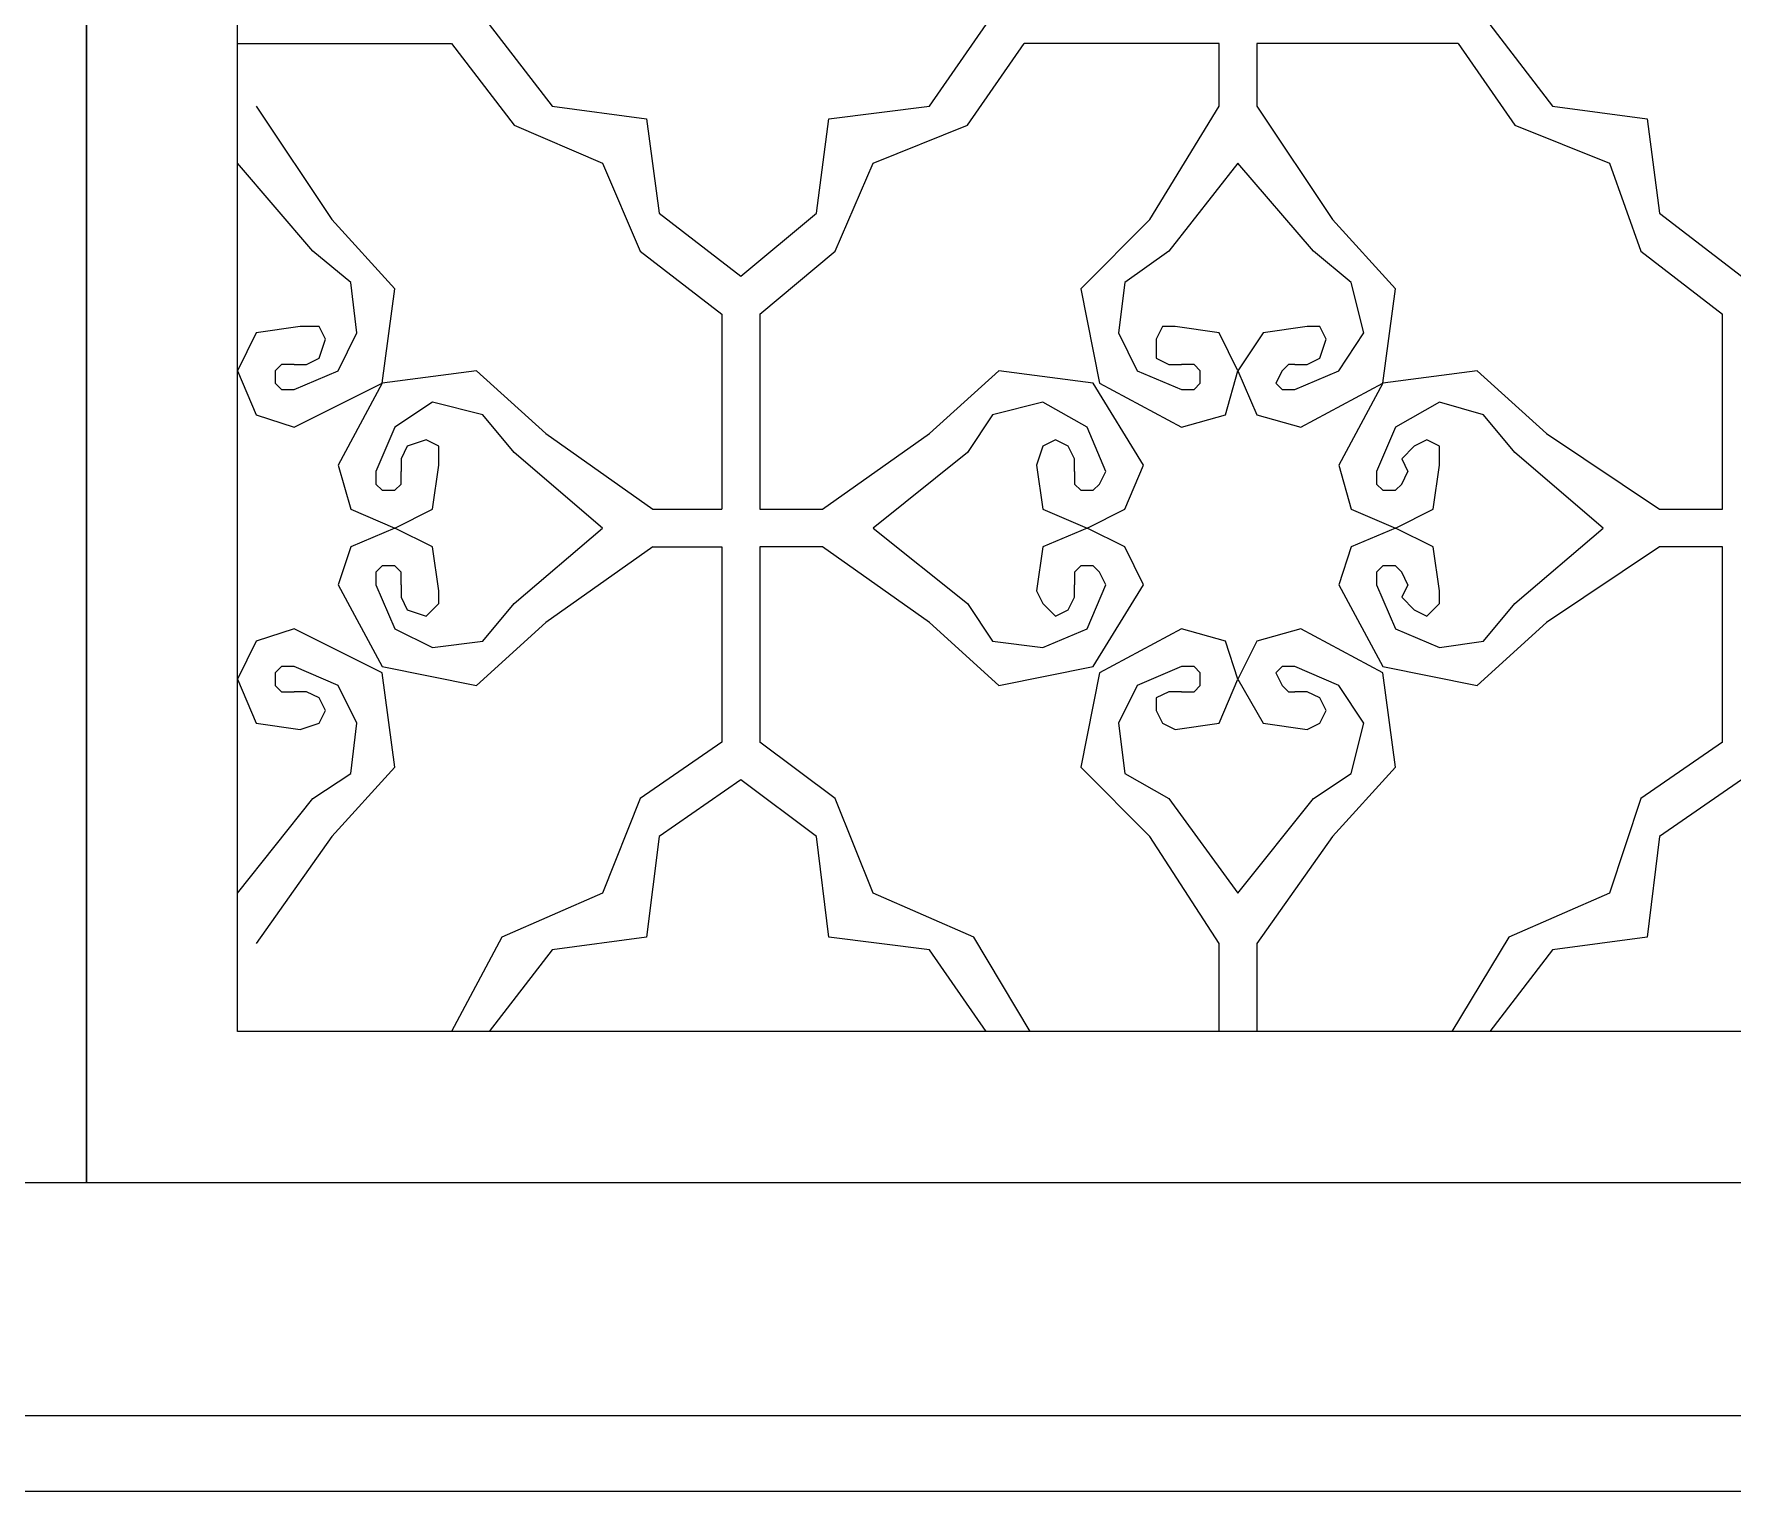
# Model space of a CAD drawing. Header units: centimetres. Extents: x -8.5 to 8.6, y -10.1 to 9.2.
# Drawn here: x -0.12 to 5.4, y -10.09 to -5.35 of the extents above; entities that cross this region are included whole.
import ezdxf

# ---------------------------------------------------------------- set-up
doc = ezdxf.new("R2010")
doc.units = ezdxf.units.CM
doc.header["$MEASUREMENT"] = 0
doc.layers.add('layer 1', color=7, linetype='Continuous')

msp = doc.modelspace()

# ---------------------------------------------------------------- linework, layer by layer
at = {"layer": 'layer 1', "color": 250, "lineweight": 0}
for points, knots in [([(-8.4921, 9.22005), (-8.4921, 9.22005), (8.56713, 9.22005), (8.56713, 9.22005), (8.56713, 9.22005), (8.56713, 9.22005), (8.56713, -10.09188), (8.56713, -10.09188), (8.56713, -10.09188), (8.56713, -10.09188), (-8.4921, -10.09188), (-8.4921, -10.09188), (-8.4921, -10.09188), (-8.4921, -10.09188), (-8.4921, 9.22005), (-8.4921, 9.22005)], [0, 0, 0, 0, 0.25, 0.25, 0.25, 0.25, 0.5, 0.5, 0.5, 0.5, 0.75, 0.75, 0.75, 0.75, 1, 1, 1, 1]), ([(-8.4921, 9.22005), (-8.4921, 9.22005), (8.56713, 9.22005), (8.56713, 9.22005), (8.56713, 9.22005), (8.56713, 9.22005), (8.56713, -10.09188), (8.56713, -10.09188), (8.56713, -10.09188), (8.56713, -10.09188), (-8.4921, -10.09188), (-8.4921, -10.09188), (-8.4921, -10.09188), (-8.4921, -10.09188), (-8.4921, 9.22005), (-8.4921, 9.22005)], [0, 0, 0, 0, 0.25, 0.25, 0.25, 0.25, 0.5, 0.5, 0.5, 0.5, 0.75, 0.75, 0.75, 0.75, 1, 1, 1, 1]), ([(-8.22578, 8.97452), (-8.22578, 8.97452), (8.32133, 8.97452), (8.32133, 8.97452), (8.32133, 8.97452), (8.32133, 8.97452), (8.32133, -9.84608), (8.32133, -9.84608), (8.32133, -9.84608), (8.32133, -9.84608), (-8.22578, -9.84608), (-8.22578, -9.84608), (-8.22578, -9.84608), (-8.22578, -9.84608), (-8.22578, 8.97452), (-8.22578, 8.97452)], [0, 0, 0, 0, 0.25, 0.25, 0.25, 0.25, 0.5, 0.5, 0.5, 0.5, 0.75, 0.75, 0.75, 0.75, 1, 1, 1, 1]), ([(-8.22578, 8.97452), (-8.22578, 8.97452), (8.32133, 8.97452), (8.32133, 8.97452), (8.32133, 8.97452), (8.32133, 8.97452), (8.32133, -9.84608), (8.32133, -9.84608), (8.32133, -9.84608), (8.32133, -9.84608), (-8.22578, -9.84608), (-8.22578, -9.84608), (-8.22578, -9.84608), (-8.22578, -9.84608), (-8.22578, 8.97452), (-8.22578, 8.97452)], [0, 0, 0, 0, 0.25, 0.25, 0.25, 0.25, 0.5, 0.5, 0.5, 0.5, 0.75, 0.75, 0.75, 0.75, 1, 1, 1, 1]), ([(-7.48865, 8.2166), (-7.48865, 8.2166), (7.56368, 8.2166), (7.56368, 8.2166), (7.56368, 8.2166), (7.56368, 8.2166), (7.56368, -9.08816), (7.56368, -9.08816), (7.56368, -9.08816), (7.56368, -9.08816), (-7.48865, -9.08816), (-7.48865, -9.08816), (-7.48865, -9.08816), (-7.48865, -9.08816), (-7.48865, 8.2166), (-7.48865, 8.2166)], [0, 0, 0, 0, 0.25, 0.25, 0.25, 0.25, 0.5, 0.5, 0.5, 0.5, 0.75, 0.75, 0.75, 0.75, 1, 1, 1, 1]), ([(-7.48865, 8.2166), (-7.48865, 8.2166), (7.56368, 8.2166), (7.56368, 8.2166), (7.56368, 8.2166), (7.56368, 8.2166), (7.56368, -9.08816), (7.56368, -9.08816), (7.56368, -9.08816), (7.56368, -9.08816), (-7.48865, -9.08816), (-7.48865, -9.08816), (-7.48865, -9.08816), (-7.48865, -9.08816), (-7.48865, 8.2166), (-7.48865, 8.2166)], [0, 0, 0, 0, 0.25, 0.25, 0.25, 0.25, 0.5, 0.5, 0.5, 0.5, 0.75, 0.75, 0.75, 0.75, 1, 1, 1, 1]), ([(0.04791, 8.2166), (0.04791, 8.2166), (0.04791, -9.08816), (0.04791, -9.08816), (0.04791, -9.08816), (0.04791, -9.08816), (0.04791, 8.2166), (0.04791, 8.2166)], [0, 0, 0, 0, 0.5, 0.5, 0.5, 0.5, 1, 1, 1, 1]), ([(7.05182, -8.59683), (7.05182, -8.59683), (7.05182, 7.72527), (7.05182, 7.72527), (7.05182, 7.72527), (7.05182, 7.72527), (0.53924, 7.72527), (0.53924, 7.72527), (0.53924, 7.72527), (0.53924, 7.72527), (0.53924, -8.59683), (0.53924, -8.59683), (0.53924, -8.59683), (0.53924, -8.59683), (7.05182, -8.59683), (7.05182, -8.59683)], [0, 0, 0, 0, 0.25, 0.25, 0.25, 0.25, 0.5, 0.5, 0.5, 0.5, 0.75, 0.75, 0.75, 0.75, 1, 1, 1, 1]), ([(1.35848, -5.32015), (1.35848, -5.32015), (1.56322, -5.58621), (1.56322, -5.58621), (1.56322, -5.58621), (1.56322, -5.58621), (1.8706, -5.62726), (1.8706, -5.62726)], [0, 0, 0, 0, 0.5, 0.5, 0.5, 0.5, 1, 1, 1, 1]), ([(2.4643, -5.62726), (2.4643, -5.62726), (2.79194, -5.58621), (2.79194, -5.58621), (2.79194, -5.58621), (2.79194, -5.58621), (2.97642, -5.32015), (2.97642, -5.32015)], [0, 0, 0, 0, 0.5, 0.5, 0.5, 0.5, 1, 1, 1, 1]), ([(4.61463, -5.32015), (4.61463, -5.32015), (4.81938, -5.58621), (4.81938, -5.58621), (4.81938, -5.58621), (4.81938, -5.58621), (5.12676, -5.62726), (5.12676, -5.62726)], [0, 0, 0, 0, 0.5, 0.5, 0.5, 0.5, 1, 1, 1, 1]), ([(1.23558, -5.38147), (1.23558, -5.38147), (1.44032, -5.64779), (1.44032, -5.64779), (1.44032, -5.64779), (1.44032, -5.64779), (1.72717, -5.77069), (1.72717, -5.77069), (1.72717, -5.77069), (1.72717, -5.77069), (1.85007, -6.05728), (1.85007, -6.05728), (1.85007, -6.05728), (1.85007, -6.05728), (2.11613, -6.26202), (2.11613, -6.26202)], [0, 0, 0, 0, 0.25, 0.25, 0.25, 0.25, 0.5, 0.5, 0.5, 0.5, 0.75, 0.75, 0.75, 0.75, 1, 1, 1, 1]), ([(2.60773, -5.77069), (2.60773, -5.77069), (2.91484, -5.64779), (2.91484, -5.64779), (2.91484, -5.64779), (2.91484, -5.64779), (3.09932, -5.38147), (3.09932, -5.38147)], [0, 0, 0, 0, 0.5, 0.5, 0.5, 0.5, 1, 1, 1, 1]), ([(3.50881, -5.95491), (3.50881, -5.95491), (3.73408, -5.58621), (3.73408, -5.58621), (3.73408, -5.58621), (3.73408, -5.58621), (3.73408, -5.38147), (3.73408, -5.38147), (3.73408, -5.38147), (3.73408, -5.38147), (3.09932, -5.38147), (3.09932, -5.38147)], [0, 0, 0, 0, 0.3333333, 0.3333333, 0.3333333, 0.3333333, 0.6666667, 0.6666667, 0.6666667, 0.6666667, 1, 1, 1, 1]), ([(4.51226, -5.38147), (4.51226, -5.38147), (3.85698, -5.38147), (3.85698, -5.38147), (3.85698, -5.38147), (3.85698, -5.38147), (3.85698, -5.58621), (3.85698, -5.58621), (3.85698, -5.58621), (3.85698, -5.58621), (4.10278, -5.95491), (4.10278, -5.95491)], [0, 0, 0, 0, 0.3333333, 0.3333333, 0.3333333, 0.3333333, 0.6666667, 0.6666667, 0.6666667, 0.6666667, 1, 1, 1, 1]), ([(4.51226, -5.38147), (4.51226, -5.38147), (4.69648, -5.64779), (4.69648, -5.64779), (4.69648, -5.64779), (4.69648, -5.64779), (5.00386, -5.77069), (5.00386, -5.77069)], [0, 0, 0, 0, 0.5, 0.5, 0.5, 0.5, 1, 1, 1, 1]), ([(1.8706, -5.62726), (1.8706, -5.62726), (1.91139, -5.93438), (1.91139, -5.93438), (1.91139, -5.93438), (1.91139, -5.93438), (2.17771, -6.13939), (2.17771, -6.13939)], [0, 0, 0, 0, 0.5, 0.5, 0.5, 0.5, 1, 1, 1, 1]), ([(2.17771, -6.13939), (2.17771, -6.13939), (2.42351, -5.93438), (2.42351, -5.93438), (2.42351, -5.93438), (2.42351, -5.93438), (2.4643, -5.62726), (2.4643, -5.62726)], [0, 0, 0, 0, 0.5, 0.5, 0.5, 0.5, 1, 1, 1, 1]), ([(5.12676, -5.62726), (5.12676, -5.62726), (5.16755, -5.93438), (5.16755, -5.93438), (5.16755, -5.93438), (5.16755, -5.93438), (5.43387, -6.13939), (5.43387, -6.13939)], [0, 0, 0, 0, 0.5, 0.5, 0.5, 0.5, 1, 1, 1, 1]), ([(0.72372, -6.42597), (0.72372, -6.42597), (0.68267, -6.42597), (0.68267, -6.42597), (0.68267, -6.42597), (0.68267, -6.42597), (0.66214, -6.4465), (0.66214, -6.4465), (0.66214, -6.4465), (0.66214, -6.4465), (0.66214, -6.48729), (0.66214, -6.48729), (0.66214, -6.48729), (0.66214, -6.48729), (0.68267, -6.50782), (0.68267, -6.50782), (0.68267, -6.50782), (0.68267, -6.50782), (0.72372, -6.50782), (0.72372, -6.50782), (0.72372, -6.50782), (0.72372, -6.50782), (0.86688, -6.4465), (0.86688, -6.4465), (0.86688, -6.4465), (0.86688, -6.4465), (0.92846, -6.3236), (0.92846, -6.3236), (0.92846, -6.3236), (0.92846, -6.3236), (0.90794, -6.15965), (0.90794, -6.15965), (0.90794, -6.15965), (0.90794, -6.15965), (0.78504, -6.05728), (0.78504, -6.05728), (0.78504, -6.05728), (0.78504, -6.05728), (0.53924, -5.77069), (0.53924, -5.77069)], [0, 0, 0, 0, 0.1, 0.1, 0.1, 0.1, 0.2, 0.2, 0.2, 0.2, 0.3, 0.3, 0.3, 0.3, 0.4, 0.4, 0.4, 0.4, 0.5, 0.5, 0.5, 0.5, 0.6, 0.6, 0.6, 0.6, 0.7, 0.7, 0.7, 0.7, 0.8, 0.8, 0.8, 0.8, 0.9, 0.9, 0.9, 0.9, 1, 1, 1, 1]), ([(2.23903, -6.26202), (2.23903, -6.26202), (2.48483, -6.05728), (2.48483, -6.05728), (2.48483, -6.05728), (2.48483, -6.05728), (2.60773, -5.77069), (2.60773, -5.77069)], [0, 0, 0, 0, 0.5, 0.5, 0.5, 0.5, 1, 1, 1, 1]), ([(3.97988, -6.42597), (3.97988, -6.42597), (3.95935, -6.42597), (3.95935, -6.42597), (3.95935, -6.42597), (3.95935, -6.42597), (3.93882, -6.4465), (3.93882, -6.4465), (3.93882, -6.4465), (3.93882, -6.4465), (3.9183, -6.48729), (3.9183, -6.48729), (3.9183, -6.48729), (3.9183, -6.48729), (3.93882, -6.50782), (3.93882, -6.50782), (3.93882, -6.50782), (3.93882, -6.50782), (3.97988, -6.50782), (3.97988, -6.50782), (3.97988, -6.50782), (3.97988, -6.50782), (4.1233, -6.4465), (4.1233, -6.4465), (4.1233, -6.4465), (4.1233, -6.4465), (4.20515, -6.3236), (4.20515, -6.3236), (4.20515, -6.3236), (4.20515, -6.3236), (4.16409, -6.15965), (4.16409, -6.15965), (4.16409, -6.15965), (4.16409, -6.15965), (4.04119, -6.05728), (4.04119, -6.05728), (4.04119, -6.05728), (4.04119, -6.05728), (3.7954, -5.77069), (3.7954, -5.77069), (3.7954, -5.77069), (3.7954, -5.77069), (3.57013, -6.05728), (3.57013, -6.05728), (3.57013, -6.05728), (3.57013, -6.05728), (3.42696, -6.15965), (3.42696, -6.15965), (3.42696, -6.15965), (3.42696, -6.15965), (3.40644, -6.3236), (3.40644, -6.3236), (3.40644, -6.3236), (3.40644, -6.3236), (3.46776, -6.4465), (3.46776, -6.4465), (3.46776, -6.4465), (3.46776, -6.4465), (3.61118, -6.50782), (3.61118, -6.50782), (3.61118, -6.50782), (3.61118, -6.50782), (3.65224, -6.50782), (3.65224, -6.50782), (3.65224, -6.50782), (3.65224, -6.50782), (3.67276, -6.48729), (3.67276, -6.48729), (3.67276, -6.48729), (3.67276, -6.48729), (3.67276, -6.4465), (3.67276, -6.4465), (3.67276, -6.4465), (3.67276, -6.4465), (3.65224, -6.42597), (3.65224, -6.42597), (3.65224, -6.42597), (3.65224, -6.42597), (3.61118, -6.42597), (3.61118, -6.42597)], [0, 0, 0, 0, 0.05, 0.05, 0.05, 0.05, 0.1, 0.1, 0.1, 0.1, 0.15, 0.15, 0.15, 0.15, 0.2, 0.2, 0.2, 0.2, 0.25, 0.25, 0.25, 0.25, 0.3, 0.3, 0.3, 0.3, 0.35, 0.35, 0.35, 0.35, 0.4, 0.4, 0.4, 0.4, 0.45, 0.45, 0.45, 0.45, 0.5, 0.5, 0.5, 0.5, 0.55, 0.55, 0.55, 0.55, 0.6, 0.6, 0.6, 0.6, 0.65, 0.65, 0.65, 0.65, 0.7, 0.7, 0.7, 0.7, 0.75, 0.75, 0.75, 0.75, 0.8, 0.8, 0.8, 0.8, 0.85, 0.85, 0.85, 0.85, 0.9, 0.9, 0.9, 0.9, 0.95, 0.95, 0.95, 0.95, 1, 1, 1, 1]), ([(5.00386, -5.77069), (5.00386, -5.77069), (5.10623, -6.05728), (5.10623, -6.05728), (5.10623, -6.05728), (5.10623, -6.05728), (5.37229, -6.26202), (5.37229, -6.26202)], [0, 0, 0, 0, 0.5, 0.5, 0.5, 0.5, 1, 1, 1, 1]), ([(0.72372, -6.63072), (0.72372, -6.63072), (1.01031, -6.48729), (1.01031, -6.48729), (1.01031, -6.48729), (1.01031, -6.48729), (1.05136, -6.18018), (1.05136, -6.18018), (1.05136, -6.18018), (1.05136, -6.18018), (0.84662, -5.95491), (0.84662, -5.95491)], [0, 0, 0, 0, 0.3333333, 0.3333333, 0.3333333, 0.3333333, 0.6666667, 0.6666667, 0.6666667, 0.6666667, 1, 1, 1, 1]), ([(3.50881, -5.95491), (3.50881, -5.95491), (3.28354, -6.18018), (3.28354, -6.18018), (3.28354, -6.18018), (3.28354, -6.18018), (3.34486, -6.48729), (3.34486, -6.48729), (3.34486, -6.48729), (3.34486, -6.48729), (3.61118, -6.63072), (3.61118, -6.63072)], [0, 0, 0, 0, 0.3333333, 0.3333333, 0.3333333, 0.3333333, 0.6666667, 0.6666667, 0.6666667, 0.6666667, 1, 1, 1, 1]), ([(4.0004, -6.63072), (4.0004, -6.63072), (4.26647, -6.48729), (4.26647, -6.48729), (4.26647, -6.48729), (4.26647, -6.48729), (4.30752, -6.18018), (4.30752, -6.18018), (4.30752, -6.18018), (4.30752, -6.18018), (4.10278, -5.95491), (4.10278, -5.95491)], [0, 0, 0, 0, 0.3333333, 0.3333333, 0.3333333, 0.3333333, 0.6666667, 0.6666667, 0.6666667, 0.6666667, 1, 1, 1, 1]), ([(2.23903, -6.26202), (2.23903, -6.26202), (2.23903, -6.89704), (2.23903, -6.89704), (2.23903, -6.89704), (2.23903, -6.89704), (2.44378, -6.89704), (2.44378, -6.89704), (2.44378, -6.89704), (2.44378, -6.89704), (2.79194, -6.65124), (2.79194, -6.65124)], [0, 0, 0, 0, 0.3333333, 0.3333333, 0.3333333, 0.3333333, 0.6666667, 0.6666667, 0.6666667, 0.6666667, 1, 1, 1, 1]), ([(4.79911, -6.65124), (4.79911, -6.65124), (5.16755, -6.89704), (5.16755, -6.89704), (5.16755, -6.89704), (5.16755, -6.89704), (5.37229, -6.89704), (5.37229, -6.89704), (5.37229, -6.89704), (5.37229, -6.89704), (5.37229, -6.26202), (5.37229, -6.26202)], [0, 0, 0, 0, 0.3333333, 0.3333333, 0.3333333, 0.3333333, 0.6666667, 0.6666667, 0.6666667, 0.6666667, 1, 1, 1, 1]), ([(0.74398, -6.30308), (0.74398, -6.30308), (0.60082, -6.3236), (0.60082, -6.3236), (0.60082, -6.3236), (0.60082, -6.3236), (0.53924, -6.4465), (0.53924, -6.4465), (0.53924, -6.4465), (0.53924, -6.4465), (0.60082, -6.58993), (0.60082, -6.58993), (0.60082, -6.58993), (0.60082, -6.58993), (0.72372, -6.63072), (0.72372, -6.63072)], [0, 0, 0, 0, 0.25, 0.25, 0.25, 0.25, 0.5, 0.5, 0.5, 0.5, 0.75, 0.75, 0.75, 0.75, 1, 1, 1, 1]), ([(0.72372, -6.42597), (0.72372, -6.42597), (0.76451, -6.42597), (0.76451, -6.42597), (0.76451, -6.42597), (0.76451, -6.42597), (0.80556, -6.40545), (0.80556, -6.40545), (0.80556, -6.40545), (0.80556, -6.40545), (0.82609, -6.34413), (0.82609, -6.34413), (0.82609, -6.34413), (0.82609, -6.34413), (0.80556, -6.30308), (0.80556, -6.30308), (0.80556, -6.30308), (0.80556, -6.30308), (0.74398, -6.30308), (0.74398, -6.30308)], [0, 0, 0, 0, 0.2, 0.2, 0.2, 0.2, 0.4, 0.4, 0.4, 0.4, 0.6, 0.6, 0.6, 0.6, 0.8, 0.8, 0.8, 0.8, 1, 1, 1, 1]), ([(3.59065, -6.30308), (3.59065, -6.30308), (3.54986, -6.30308), (3.54986, -6.30308), (3.54986, -6.30308), (3.54986, -6.30308), (3.52934, -6.34413), (3.52934, -6.34413), (3.52934, -6.34413), (3.52934, -6.34413), (3.52934, -6.40545), (3.52934, -6.40545), (3.52934, -6.40545), (3.52934, -6.40545), (3.57013, -6.42597), (3.57013, -6.42597), (3.57013, -6.42597), (3.57013, -6.42597), (3.61118, -6.42597), (3.61118, -6.42597)], [0, 0, 0, 0, 0.2, 0.2, 0.2, 0.2, 0.4, 0.4, 0.4, 0.4, 0.6, 0.6, 0.6, 0.6, 0.8, 0.8, 0.8, 0.8, 1, 1, 1, 1]), ([(3.61118, -6.63072), (3.61118, -6.63072), (3.75461, -6.58993), (3.75461, -6.58993), (3.75461, -6.58993), (3.75461, -6.58993), (3.7954, -6.4465), (3.7954, -6.4465), (3.7954, -6.4465), (3.7954, -6.4465), (3.73408, -6.3236), (3.73408, -6.3236), (3.73408, -6.3236), (3.73408, -6.3236), (3.59065, -6.30308), (3.59065, -6.30308)], [0, 0, 0, 0, 0.25, 0.25, 0.25, 0.25, 0.5, 0.5, 0.5, 0.5, 0.75, 0.75, 0.75, 0.75, 1, 1, 1, 1]), ([(4.02067, -6.30308), (4.02067, -6.30308), (3.87751, -6.3236), (3.87751, -6.3236), (3.87751, -6.3236), (3.87751, -6.3236), (3.7954, -6.4465), (3.7954, -6.4465), (3.7954, -6.4465), (3.7954, -6.4465), (3.85698, -6.58993), (3.85698, -6.58993), (3.85698, -6.58993), (3.85698, -6.58993), (4.0004, -6.63072), (4.0004, -6.63072)], [0, 0, 0, 0, 0.25, 0.25, 0.25, 0.25, 0.5, 0.5, 0.5, 0.5, 0.75, 0.75, 0.75, 0.75, 1, 1, 1, 1]), ([(3.97988, -6.42597), (3.97988, -6.42597), (4.02067, -6.42597), (4.02067, -6.42597), (4.02067, -6.42597), (4.02067, -6.42597), (4.06172, -6.40545), (4.06172, -6.40545), (4.06172, -6.40545), (4.06172, -6.40545), (4.08225, -6.34413), (4.08225, -6.34413), (4.08225, -6.34413), (4.08225, -6.34413), (4.06172, -6.30308), (4.06172, -6.30308), (4.06172, -6.30308), (4.06172, -6.30308), (4.02067, -6.30308), (4.02067, -6.30308)], [0, 0, 0, 0, 0.2, 0.2, 0.2, 0.2, 0.4, 0.4, 0.4, 0.4, 0.6, 0.6, 0.6, 0.6, 0.8, 0.8, 0.8, 0.8, 1, 1, 1, 1]), ([(1.54269, -6.65124), (1.54269, -6.65124), (1.31742, -6.4465), (1.31742, -6.4465), (1.31742, -6.4465), (1.31742, -6.4465), (1.01031, -6.48729), (1.01031, -6.48729), (1.01031, -6.48729), (1.01031, -6.48729), (0.86688, -6.75362), (0.86688, -6.75362)], [0, 0, 0, 0, 0.3333333, 0.3333333, 0.3333333, 0.3333333, 0.6666667, 0.6666667, 0.6666667, 0.6666667, 1, 1, 1, 1]), ([(3.48828, -6.75362), (3.48828, -6.75362), (3.32459, -6.48729), (3.32459, -6.48729), (3.32459, -6.48729), (3.32459, -6.48729), (3.01721, -6.4465), (3.01721, -6.4465), (3.01721, -6.4465), (3.01721, -6.4465), (2.79194, -6.65124), (2.79194, -6.65124)], [0, 0, 0, 0, 0.3333333, 0.3333333, 0.3333333, 0.3333333, 0.6666667, 0.6666667, 0.6666667, 0.6666667, 1, 1, 1, 1]), ([(4.79911, -6.65124), (4.79911, -6.65124), (4.57384, -6.4465), (4.57384, -6.4465), (4.57384, -6.4465), (4.57384, -6.4465), (4.26647, -6.48729), (4.26647, -6.48729), (4.26647, -6.48729), (4.26647, -6.48729), (4.1233, -6.75362), (4.1233, -6.75362)], [0, 0, 0, 0, 0.3333333, 0.3333333, 0.3333333, 0.3333333, 0.6666667, 0.6666667, 0.6666667, 0.6666667, 1, 1, 1, 1]), ([(1.07189, -7.14284), (1.07189, -7.14284), (1.07189, -7.10179), (1.07189, -7.10179), (1.07189, -7.10179), (1.07189, -7.10179), (1.05136, -7.08126), (1.05136, -7.08126), (1.05136, -7.08126), (1.05136, -7.08126), (1.01031, -7.08126), (1.01031, -7.08126), (1.01031, -7.08126), (1.01031, -7.08126), (0.98978, -7.10179), (0.98978, -7.10179), (0.98978, -7.10179), (0.98978, -7.10179), (0.98978, -7.14284), (0.98978, -7.14284), (0.98978, -7.14284), (0.98978, -7.14284), (1.05136, -7.286), (1.05136, -7.286), (1.05136, -7.286), (1.05136, -7.286), (1.17426, -7.34758), (1.17426, -7.34758), (1.17426, -7.34758), (1.17426, -7.34758), (1.33795, -7.32706), (1.33795, -7.32706), (1.33795, -7.32706), (1.33795, -7.32706), (1.44032, -7.20416), (1.44032, -7.20416), (1.44032, -7.20416), (1.44032, -7.20416), (1.72717, -6.95836), (1.72717, -6.95836), (1.72717, -6.95836), (1.72717, -6.95836), (1.44032, -6.71256), (1.44032, -6.71256), (1.44032, -6.71256), (1.44032, -6.71256), (1.33795, -6.58993), (1.33795, -6.58993), (1.33795, -6.58993), (1.33795, -6.58993), (1.17426, -6.54887), (1.17426, -6.54887), (1.17426, -6.54887), (1.17426, -6.54887), (1.05136, -6.63072), (1.05136, -6.63072), (1.05136, -6.63072), (1.05136, -6.63072), (0.98978, -6.77414), (0.98978, -6.77414), (0.98978, -6.77414), (0.98978, -6.77414), (0.98978, -6.8152), (0.98978, -6.8152), (0.98978, -6.8152), (0.98978, -6.8152), (1.01031, -6.83546), (1.01031, -6.83546), (1.01031, -6.83546), (1.01031, -6.83546), (1.05136, -6.83546), (1.05136, -6.83546), (1.05136, -6.83546), (1.05136, -6.83546), (1.07189, -6.8152), (1.07189, -6.8152), (1.07189, -6.8152), (1.07189, -6.8152), (1.07189, -6.77414), (1.07189, -6.77414)], [0, 0, 0, 0, 0.05, 0.05, 0.05, 0.05, 0.1, 0.1, 0.1, 0.1, 0.15, 0.15, 0.15, 0.15, 0.2, 0.2, 0.2, 0.2, 0.25, 0.25, 0.25, 0.25, 0.3, 0.3, 0.3, 0.3, 0.35, 0.35, 0.35, 0.35, 0.4, 0.4, 0.4, 0.4, 0.45, 0.45, 0.45, 0.45, 0.5, 0.5, 0.5, 0.5, 0.55, 0.55, 0.55, 0.55, 0.6, 0.6, 0.6, 0.6, 0.65, 0.65, 0.65, 0.65, 0.7, 0.7, 0.7, 0.7, 0.75, 0.75, 0.75, 0.75, 0.8, 0.8, 0.8, 0.8, 0.85, 0.85, 0.85, 0.85, 0.9, 0.9, 0.9, 0.9, 0.95, 0.95, 0.95, 0.95, 1, 1, 1, 1]), ([(3.26301, -6.77414), (3.26301, -6.77414), (3.26301, -6.8152), (3.26301, -6.8152), (3.26301, -6.8152), (3.26301, -6.8152), (3.28354, -6.83546), (3.28354, -6.83546), (3.28354, -6.83546), (3.28354, -6.83546), (3.32459, -6.83546), (3.32459, -6.83546), (3.32459, -6.83546), (3.32459, -6.83546), (3.34486, -6.8152), (3.34486, -6.8152), (3.34486, -6.8152), (3.34486, -6.8152), (3.36538, -6.77414), (3.36538, -6.77414), (3.36538, -6.77414), (3.36538, -6.77414), (3.30407, -6.63072), (3.30407, -6.63072), (3.30407, -6.63072), (3.30407, -6.63072), (3.16064, -6.54887), (3.16064, -6.54887), (3.16064, -6.54887), (3.16064, -6.54887), (2.99695, -6.58993), (2.99695, -6.58993), (2.99695, -6.58993), (2.99695, -6.58993), (2.91484, -6.71256), (2.91484, -6.71256), (2.91484, -6.71256), (2.91484, -6.71256), (2.60773, -6.95836), (2.60773, -6.95836), (2.60773, -6.95836), (2.60773, -6.95836), (2.91484, -7.20416), (2.91484, -7.20416), (2.91484, -7.20416), (2.91484, -7.20416), (2.99695, -7.32706), (2.99695, -7.32706), (2.99695, -7.32706), (2.99695, -7.32706), (3.16064, -7.34758), (3.16064, -7.34758), (3.16064, -7.34758), (3.16064, -7.34758), (3.30407, -7.286), (3.30407, -7.286), (3.30407, -7.286), (3.30407, -7.286), (3.36538, -7.14284), (3.36538, -7.14284), (3.36538, -7.14284), (3.36538, -7.14284), (3.34486, -7.10179), (3.34486, -7.10179), (3.34486, -7.10179), (3.34486, -7.10179), (3.32459, -7.08126), (3.32459, -7.08126), (3.32459, -7.08126), (3.32459, -7.08126), (3.28354, -7.08126), (3.28354, -7.08126), (3.28354, -7.08126), (3.28354, -7.08126), (3.26301, -7.10179), (3.26301, -7.10179), (3.26301, -7.10179), (3.26301, -7.10179), (3.26301, -7.14284), (3.26301, -7.14284)], [0, 0, 0, 0, 0.05, 0.05, 0.05, 0.05, 0.1, 0.1, 0.1, 0.1, 0.15, 0.15, 0.15, 0.15, 0.2, 0.2, 0.2, 0.2, 0.25, 0.25, 0.25, 0.25, 0.3, 0.3, 0.3, 0.3, 0.35, 0.35, 0.35, 0.35, 0.4, 0.4, 0.4, 0.4, 0.45, 0.45, 0.45, 0.45, 0.5, 0.5, 0.5, 0.5, 0.55, 0.55, 0.55, 0.55, 0.6, 0.6, 0.6, 0.6, 0.65, 0.65, 0.65, 0.65, 0.7, 0.7, 0.7, 0.7, 0.75, 0.75, 0.75, 0.75, 0.8, 0.8, 0.8, 0.8, 0.85, 0.85, 0.85, 0.85, 0.9, 0.9, 0.9, 0.9, 0.95, 0.95, 0.95, 0.95, 1, 1, 1, 1]), ([(4.34857, -7.14284), (4.34857, -7.14284), (4.32805, -7.10179), (4.32805, -7.10179), (4.32805, -7.10179), (4.32805, -7.10179), (4.30752, -7.08126), (4.30752, -7.08126), (4.30752, -7.08126), (4.30752, -7.08126), (4.26647, -7.08126), (4.26647, -7.08126), (4.26647, -7.08126), (4.26647, -7.08126), (4.24594, -7.10179), (4.24594, -7.10179), (4.24594, -7.10179), (4.24594, -7.10179), (4.24594, -7.14284), (4.24594, -7.14284), (4.24594, -7.14284), (4.24594, -7.14284), (4.30752, -7.286), (4.30752, -7.286), (4.30752, -7.286), (4.30752, -7.286), (4.45094, -7.34758), (4.45094, -7.34758), (4.45094, -7.34758), (4.45094, -7.34758), (4.59411, -7.32706), (4.59411, -7.32706), (4.59411, -7.32706), (4.59411, -7.32706), (4.69648, -7.20416), (4.69648, -7.20416), (4.69648, -7.20416), (4.69648, -7.20416), (4.98333, -6.95836), (4.98333, -6.95836), (4.98333, -6.95836), (4.98333, -6.95836), (4.69648, -6.71256), (4.69648, -6.71256), (4.69648, -6.71256), (4.69648, -6.71256), (4.59411, -6.58993), (4.59411, -6.58993), (4.59411, -6.58993), (4.59411, -6.58993), (4.45094, -6.54887), (4.45094, -6.54887), (4.45094, -6.54887), (4.45094, -6.54887), (4.30752, -6.63072), (4.30752, -6.63072), (4.30752, -6.63072), (4.30752, -6.63072), (4.24594, -6.77414), (4.24594, -6.77414), (4.24594, -6.77414), (4.24594, -6.77414), (4.24594, -6.8152), (4.24594, -6.8152), (4.24594, -6.8152), (4.24594, -6.8152), (4.26647, -6.83546), (4.26647, -6.83546), (4.26647, -6.83546), (4.26647, -6.83546), (4.30752, -6.83546), (4.30752, -6.83546), (4.30752, -6.83546), (4.30752, -6.83546), (4.32805, -6.8152), (4.32805, -6.8152), (4.32805, -6.8152), (4.32805, -6.8152), (4.34857, -6.77414), (4.34857, -6.77414)], [0, 0, 0, 0, 0.05, 0.05, 0.05, 0.05, 0.1, 0.1, 0.1, 0.1, 0.15, 0.15, 0.15, 0.15, 0.2, 0.2, 0.2, 0.2, 0.25, 0.25, 0.25, 0.25, 0.3, 0.3, 0.3, 0.3, 0.35, 0.35, 0.35, 0.35, 0.4, 0.4, 0.4, 0.4, 0.45, 0.45, 0.45, 0.45, 0.5, 0.5, 0.5, 0.5, 0.55, 0.55, 0.55, 0.55, 0.6, 0.6, 0.6, 0.6, 0.65, 0.65, 0.65, 0.65, 0.7, 0.7, 0.7, 0.7, 0.75, 0.75, 0.75, 0.75, 0.8, 0.8, 0.8, 0.8, 0.85, 0.85, 0.85, 0.85, 0.9, 0.9, 0.9, 0.9, 0.95, 0.95, 0.95, 0.95, 1, 1, 1, 1]), ([(1.19452, -6.75362), (1.19452, -6.75362), (1.19452, -6.6923), (1.19452, -6.6923), (1.19452, -6.6923), (1.19452, -6.6923), (1.15373, -6.67177), (1.15373, -6.67177), (1.15373, -6.67177), (1.15373, -6.67177), (1.09215, -6.6923), (1.09215, -6.6923), (1.09215, -6.6923), (1.09215, -6.6923), (1.07189, -6.73309), (1.07189, -6.73309), (1.07189, -6.73309), (1.07189, -6.73309), (1.07189, -6.77414), (1.07189, -6.77414)], [0, 0, 0, 0, 0.2, 0.2, 0.2, 0.2, 0.4, 0.4, 0.4, 0.4, 0.6, 0.6, 0.6, 0.6, 0.8, 0.8, 0.8, 0.8, 1, 1, 1, 1]), ([(3.26301, -6.77414), (3.26301, -6.77414), (3.26301, -6.73309), (3.26301, -6.73309), (3.26301, -6.73309), (3.26301, -6.73309), (3.24249, -6.6923), (3.24249, -6.6923), (3.24249, -6.6923), (3.24249, -6.6923), (3.20169, -6.67177), (3.20169, -6.67177), (3.20169, -6.67177), (3.20169, -6.67177), (3.16064, -6.6923), (3.16064, -6.6923), (3.16064, -6.6923), (3.16064, -6.6923), (3.14011, -6.75362), (3.14011, -6.75362)], [0, 0, 0, 0, 0.2, 0.2, 0.2, 0.2, 0.4, 0.4, 0.4, 0.4, 0.6, 0.6, 0.6, 0.6, 0.8, 0.8, 0.8, 0.8, 1, 1, 1, 1]), ([(4.45094, -6.75362), (4.45094, -6.75362), (4.45094, -6.6923), (4.45094, -6.6923), (4.45094, -6.6923), (4.45094, -6.6923), (4.40989, -6.67177), (4.40989, -6.67177), (4.40989, -6.67177), (4.40989, -6.67177), (4.36884, -6.6923), (4.36884, -6.6923), (4.36884, -6.6923), (4.36884, -6.6923), (4.32805, -6.73309), (4.32805, -6.73309), (4.32805, -6.73309), (4.32805, -6.73309), (4.34857, -6.77414), (4.34857, -6.77414)], [0, 0, 0, 0, 0.2, 0.2, 0.2, 0.2, 0.4, 0.4, 0.4, 0.4, 0.6, 0.6, 0.6, 0.6, 0.8, 0.8, 0.8, 0.8, 1, 1, 1, 1]), ([(0.86688, -6.75362), (0.86688, -6.75362), (0.90794, -6.89704), (0.90794, -6.89704), (0.90794, -6.89704), (0.90794, -6.89704), (1.05136, -6.95836), (1.05136, -6.95836), (1.05136, -6.95836), (1.05136, -6.95836), (1.17426, -6.89704), (1.17426, -6.89704), (1.17426, -6.89704), (1.17426, -6.89704), (1.19452, -6.75362), (1.19452, -6.75362)], [0, 0, 0, 0, 0.25, 0.25, 0.25, 0.25, 0.5, 0.5, 0.5, 0.5, 0.75, 0.75, 0.75, 0.75, 1, 1, 1, 1]), ([(3.14011, -6.75362), (3.14011, -6.75362), (3.16064, -6.89704), (3.16064, -6.89704), (3.16064, -6.89704), (3.16064, -6.89704), (3.30407, -6.95836), (3.30407, -6.95836), (3.30407, -6.95836), (3.30407, -6.95836), (3.42696, -6.89704), (3.42696, -6.89704), (3.42696, -6.89704), (3.42696, -6.89704), (3.48828, -6.75362), (3.48828, -6.75362)], [0, 0, 0, 0, 0.25, 0.25, 0.25, 0.25, 0.5, 0.5, 0.5, 0.5, 0.75, 0.75, 0.75, 0.75, 1, 1, 1, 1]), ([(4.1233, -6.75362), (4.1233, -6.75362), (4.16409, -6.89704), (4.16409, -6.89704), (4.16409, -6.89704), (4.16409, -6.89704), (4.30752, -6.95836), (4.30752, -6.95836), (4.30752, -6.95836), (4.30752, -6.95836), (4.43042, -6.89704), (4.43042, -6.89704), (4.43042, -6.89704), (4.43042, -6.89704), (4.45094, -6.75362), (4.45094, -6.75362)], [0, 0, 0, 0, 0.25, 0.25, 0.25, 0.25, 0.5, 0.5, 0.5, 0.5, 0.75, 0.75, 0.75, 0.75, 1, 1, 1, 1]), ([(1.19452, -7.1631), (1.19452, -7.1631), (1.17426, -7.01994), (1.17426, -7.01994), (1.17426, -7.01994), (1.17426, -7.01994), (1.05136, -6.95836), (1.05136, -6.95836), (1.05136, -6.95836), (1.05136, -6.95836), (0.90794, -7.01994), (0.90794, -7.01994), (0.90794, -7.01994), (0.90794, -7.01994), (0.86688, -7.14284), (0.86688, -7.14284)], [0, 0, 0, 0, 0.25, 0.25, 0.25, 0.25, 0.5, 0.5, 0.5, 0.5, 0.75, 0.75, 0.75, 0.75, 1, 1, 1, 1]), ([(3.48828, -7.14284), (3.48828, -7.14284), (3.42696, -7.01994), (3.42696, -7.01994), (3.42696, -7.01994), (3.42696, -7.01994), (3.30407, -6.95836), (3.30407, -6.95836), (3.30407, -6.95836), (3.30407, -6.95836), (3.16064, -7.01994), (3.16064, -7.01994), (3.16064, -7.01994), (3.16064, -7.01994), (3.14011, -7.1631), (3.14011, -7.1631)], [0, 0, 0, 0, 0.25, 0.25, 0.25, 0.25, 0.5, 0.5, 0.5, 0.5, 0.75, 0.75, 0.75, 0.75, 1, 1, 1, 1]), ([(4.45094, -7.1631), (4.45094, -7.1631), (4.43042, -7.01994), (4.43042, -7.01994), (4.43042, -7.01994), (4.43042, -7.01994), (4.30752, -6.95836), (4.30752, -6.95836), (4.30752, -6.95836), (4.30752, -6.95836), (4.16409, -7.01994), (4.16409, -7.01994), (4.16409, -7.01994), (4.16409, -7.01994), (4.1233, -7.14284), (4.1233, -7.14284)], [0, 0, 0, 0, 0.25, 0.25, 0.25, 0.25, 0.5, 0.5, 0.5, 0.5, 0.75, 0.75, 0.75, 0.75, 1, 1, 1, 1]), ([(2.79194, -7.26574), (2.79194, -7.26574), (2.44378, -7.01994), (2.44378, -7.01994), (2.44378, -7.01994), (2.44378, -7.01994), (2.23903, -7.01994), (2.23903, -7.01994), (2.23903, -7.01994), (2.23903, -7.01994), (2.23903, -7.6547), (2.23903, -7.6547)], [0, 0, 0, 0, 0.3333333, 0.3333333, 0.3333333, 0.3333333, 0.6666667, 0.6666667, 0.6666667, 0.6666667, 1, 1, 1, 1]), ([(5.37229, -7.6547), (5.37229, -7.6547), (5.37229, -7.01994), (5.37229, -7.01994), (5.37229, -7.01994), (5.37229, -7.01994), (5.16755, -7.01994), (5.16755, -7.01994), (5.16755, -7.01994), (5.16755, -7.01994), (4.79911, -7.26574), (4.79911, -7.26574)], [0, 0, 0, 0, 0.3333333, 0.3333333, 0.3333333, 0.3333333, 0.6666667, 0.6666667, 0.6666667, 0.6666667, 1, 1, 1, 1]), ([(0.86688, -7.14284), (0.86688, -7.14284), (1.01031, -7.4089), (1.01031, -7.4089), (1.01031, -7.4089), (1.01031, -7.4089), (1.31742, -7.47048), (1.31742, -7.47048), (1.31742, -7.47048), (1.31742, -7.47048), (1.54269, -7.26574), (1.54269, -7.26574)], [0, 0, 0, 0, 0.3333333, 0.3333333, 0.3333333, 0.3333333, 0.6666667, 0.6666667, 0.6666667, 0.6666667, 1, 1, 1, 1]), ([(1.07189, -7.14284), (1.07189, -7.14284), (1.07189, -7.18363), (1.07189, -7.18363), (1.07189, -7.18363), (1.07189, -7.18363), (1.09215, -7.22468), (1.09215, -7.22468), (1.09215, -7.22468), (1.09215, -7.22468), (1.15373, -7.24521), (1.15373, -7.24521), (1.15373, -7.24521), (1.15373, -7.24521), (1.19452, -7.20416), (1.19452, -7.20416), (1.19452, -7.20416), (1.19452, -7.20416), (1.19452, -7.1631), (1.19452, -7.1631)], [0, 0, 0, 0, 0.2, 0.2, 0.2, 0.2, 0.4, 0.4, 0.4, 0.4, 0.6, 0.6, 0.6, 0.6, 0.8, 0.8, 0.8, 0.8, 1, 1, 1, 1]), ([(2.79194, -7.26574), (2.79194, -7.26574), (3.01721, -7.47048), (3.01721, -7.47048), (3.01721, -7.47048), (3.01721, -7.47048), (3.32459, -7.4089), (3.32459, -7.4089), (3.32459, -7.4089), (3.32459, -7.4089), (3.48828, -7.14284), (3.48828, -7.14284)], [0, 0, 0, 0, 0.3333333, 0.3333333, 0.3333333, 0.3333333, 0.6666667, 0.6666667, 0.6666667, 0.6666667, 1, 1, 1, 1]), ([(3.14011, -7.1631), (3.14011, -7.1631), (3.16064, -7.20416), (3.16064, -7.20416), (3.16064, -7.20416), (3.16064, -7.20416), (3.20169, -7.24521), (3.20169, -7.24521), (3.20169, -7.24521), (3.20169, -7.24521), (3.24249, -7.22468), (3.24249, -7.22468), (3.24249, -7.22468), (3.24249, -7.22468), (3.26301, -7.18363), (3.26301, -7.18363), (3.26301, -7.18363), (3.26301, -7.18363), (3.26301, -7.14284), (3.26301, -7.14284)], [0, 0, 0, 0, 0.2, 0.2, 0.2, 0.2, 0.4, 0.4, 0.4, 0.4, 0.6, 0.6, 0.6, 0.6, 0.8, 0.8, 0.8, 0.8, 1, 1, 1, 1]), ([(4.1233, -7.14284), (4.1233, -7.14284), (4.26647, -7.4089), (4.26647, -7.4089), (4.26647, -7.4089), (4.26647, -7.4089), (4.57384, -7.47048), (4.57384, -7.47048), (4.57384, -7.47048), (4.57384, -7.47048), (4.79911, -7.26574), (4.79911, -7.26574)], [0, 0, 0, 0, 0.3333333, 0.3333333, 0.3333333, 0.3333333, 0.6666667, 0.6666667, 0.6666667, 0.6666667, 1, 1, 1, 1]), ([(4.34857, -7.14284), (4.34857, -7.14284), (4.32805, -7.18363), (4.32805, -7.18363), (4.32805, -7.18363), (4.32805, -7.18363), (4.36884, -7.22468), (4.36884, -7.22468), (4.36884, -7.22468), (4.36884, -7.22468), (4.40989, -7.24521), (4.40989, -7.24521), (4.40989, -7.24521), (4.40989, -7.24521), (4.45094, -7.20416), (4.45094, -7.20416), (4.45094, -7.20416), (4.45094, -7.20416), (4.45094, -7.1631), (4.45094, -7.1631)], [0, 0, 0, 0, 0.2, 0.2, 0.2, 0.2, 0.4, 0.4, 0.4, 0.4, 0.6, 0.6, 0.6, 0.6, 0.8, 0.8, 0.8, 0.8, 1, 1, 1, 1]), ([(0.72372, -7.286), (0.72372, -7.286), (0.60082, -7.32706), (0.60082, -7.32706), (0.60082, -7.32706), (0.60082, -7.32706), (0.53924, -7.44995), (0.53924, -7.44995), (0.53924, -7.44995), (0.53924, -7.44995), (0.60082, -7.59338), (0.60082, -7.59338), (0.60082, -7.59338), (0.60082, -7.59338), (0.74398, -7.61364), (0.74398, -7.61364)], [0, 0, 0, 0, 0.25, 0.25, 0.25, 0.25, 0.5, 0.5, 0.5, 0.5, 0.75, 0.75, 0.75, 0.75, 1, 1, 1, 1]), ([(0.84662, -7.96181), (0.84662, -7.96181), (1.05136, -7.73654), (1.05136, -7.73654), (1.05136, -7.73654), (1.05136, -7.73654), (1.01031, -7.42943), (1.01031, -7.42943), (1.01031, -7.42943), (1.01031, -7.42943), (0.72372, -7.286), (0.72372, -7.286)], [0, 0, 0, 0, 0.3333333, 0.3333333, 0.3333333, 0.3333333, 0.6666667, 0.6666667, 0.6666667, 0.6666667, 1, 1, 1, 1]), ([(3.61118, -7.286), (3.61118, -7.286), (3.34486, -7.42943), (3.34486, -7.42943), (3.34486, -7.42943), (3.34486, -7.42943), (3.28354, -7.73654), (3.28354, -7.73654), (3.28354, -7.73654), (3.28354, -7.73654), (3.50881, -7.96181), (3.50881, -7.96181)], [0, 0, 0, 0, 0.3333333, 0.3333333, 0.3333333, 0.3333333, 0.6666667, 0.6666667, 0.6666667, 0.6666667, 1, 1, 1, 1]), ([(3.59065, -7.61364), (3.59065, -7.61364), (3.73408, -7.59338), (3.73408, -7.59338), (3.73408, -7.59338), (3.73408, -7.59338), (3.7954, -7.44995), (3.7954, -7.44995), (3.7954, -7.44995), (3.7954, -7.44995), (3.75461, -7.32706), (3.75461, -7.32706), (3.75461, -7.32706), (3.75461, -7.32706), (3.61118, -7.286), (3.61118, -7.286)], [0, 0, 0, 0, 0.25, 0.25, 0.25, 0.25, 0.5, 0.5, 0.5, 0.5, 0.75, 0.75, 0.75, 0.75, 1, 1, 1, 1]), ([(4.0004, -7.286), (4.0004, -7.286), (3.85698, -7.32706), (3.85698, -7.32706), (3.85698, -7.32706), (3.85698, -7.32706), (3.7954, -7.44995), (3.7954, -7.44995), (3.7954, -7.44995), (3.7954, -7.44995), (3.87751, -7.59338), (3.87751, -7.59338), (3.87751, -7.59338), (3.87751, -7.59338), (4.02067, -7.61364), (4.02067, -7.61364)], [0, 0, 0, 0, 0.25, 0.25, 0.25, 0.25, 0.5, 0.5, 0.5, 0.5, 0.75, 0.75, 0.75, 0.75, 1, 1, 1, 1]), ([(4.10278, -7.96181), (4.10278, -7.96181), (4.30752, -7.73654), (4.30752, -7.73654), (4.30752, -7.73654), (4.30752, -7.73654), (4.26647, -7.42943), (4.26647, -7.42943), (4.26647, -7.42943), (4.26647, -7.42943), (4.0004, -7.286), (4.0004, -7.286)], [0, 0, 0, 0, 0.3333333, 0.3333333, 0.3333333, 0.3333333, 0.6666667, 0.6666667, 0.6666667, 0.6666667, 1, 1, 1, 1]), ([(0.53924, -8.14629), (0.53924, -8.14629), (0.78504, -7.83891), (0.78504, -7.83891), (0.78504, -7.83891), (0.78504, -7.83891), (0.90794, -7.75707), (0.90794, -7.75707), (0.90794, -7.75707), (0.90794, -7.75707), (0.92846, -7.59338), (0.92846, -7.59338), (0.92846, -7.59338), (0.92846, -7.59338), (0.86688, -7.47048), (0.86688, -7.47048), (0.86688, -7.47048), (0.86688, -7.47048), (0.72372, -7.4089), (0.72372, -7.4089), (0.72372, -7.4089), (0.72372, -7.4089), (0.68267, -7.4089), (0.68267, -7.4089), (0.68267, -7.4089), (0.68267, -7.4089), (0.66214, -7.42943), (0.66214, -7.42943), (0.66214, -7.42943), (0.66214, -7.42943), (0.66214, -7.47048), (0.66214, -7.47048), (0.66214, -7.47048), (0.66214, -7.47048), (0.68267, -7.49101), (0.68267, -7.49101), (0.68267, -7.49101), (0.68267, -7.49101), (0.72372, -7.49101), (0.72372, -7.49101)], [0, 0, 0, 0, 0.1, 0.1, 0.1, 0.1, 0.2, 0.2, 0.2, 0.2, 0.3, 0.3, 0.3, 0.3, 0.4, 0.4, 0.4, 0.4, 0.5, 0.5, 0.5, 0.5, 0.6, 0.6, 0.6, 0.6, 0.7, 0.7, 0.7, 0.7, 0.8, 0.8, 0.8, 0.8, 0.9, 0.9, 0.9, 0.9, 1, 1, 1, 1]), ([(3.61118, -7.49101), (3.61118, -7.49101), (3.65224, -7.49101), (3.65224, -7.49101), (3.65224, -7.49101), (3.65224, -7.49101), (3.67276, -7.47048), (3.67276, -7.47048), (3.67276, -7.47048), (3.67276, -7.47048), (3.67276, -7.42943), (3.67276, -7.42943), (3.67276, -7.42943), (3.67276, -7.42943), (3.65224, -7.4089), (3.65224, -7.4089), (3.65224, -7.4089), (3.65224, -7.4089), (3.61118, -7.4089), (3.61118, -7.4089), (3.61118, -7.4089), (3.61118, -7.4089), (3.46776, -7.47048), (3.46776, -7.47048), (3.46776, -7.47048), (3.46776, -7.47048), (3.40644, -7.59338), (3.40644, -7.59338), (3.40644, -7.59338), (3.40644, -7.59338), (3.42696, -7.75707), (3.42696, -7.75707), (3.42696, -7.75707), (3.42696, -7.75707), (3.57013, -7.83891), (3.57013, -7.83891), (3.57013, -7.83891), (3.57013, -7.83891), (3.7954, -8.14629), (3.7954, -8.14629), (3.7954, -8.14629), (3.7954, -8.14629), (4.04119, -7.83891), (4.04119, -7.83891), (4.04119, -7.83891), (4.04119, -7.83891), (4.16409, -7.75707), (4.16409, -7.75707), (4.16409, -7.75707), (4.16409, -7.75707), (4.20515, -7.59338), (4.20515, -7.59338), (4.20515, -7.59338), (4.20515, -7.59338), (4.1233, -7.47048), (4.1233, -7.47048), (4.1233, -7.47048), (4.1233, -7.47048), (3.97988, -7.4089), (3.97988, -7.4089), (3.97988, -7.4089), (3.97988, -7.4089), (3.93882, -7.4089), (3.93882, -7.4089), (3.93882, -7.4089), (3.93882, -7.4089), (3.9183, -7.42943), (3.9183, -7.42943), (3.9183, -7.42943), (3.9183, -7.42943), (3.93882, -7.47048), (3.93882, -7.47048), (3.93882, -7.47048), (3.93882, -7.47048), (3.95935, -7.49101), (3.95935, -7.49101), (3.95935, -7.49101), (3.95935, -7.49101), (3.97988, -7.49101), (3.97988, -7.49101)], [0, 0, 0, 0, 0.05, 0.05, 0.05, 0.05, 0.1, 0.1, 0.1, 0.1, 0.15, 0.15, 0.15, 0.15, 0.2, 0.2, 0.2, 0.2, 0.25, 0.25, 0.25, 0.25, 0.3, 0.3, 0.3, 0.3, 0.35, 0.35, 0.35, 0.35, 0.4, 0.4, 0.4, 0.4, 0.45, 0.45, 0.45, 0.45, 0.5, 0.5, 0.5, 0.5, 0.55, 0.55, 0.55, 0.55, 0.6, 0.6, 0.6, 0.6, 0.65, 0.65, 0.65, 0.65, 0.7, 0.7, 0.7, 0.7, 0.75, 0.75, 0.75, 0.75, 0.8, 0.8, 0.8, 0.8, 0.85, 0.85, 0.85, 0.85, 0.9, 0.9, 0.9, 0.9, 0.95, 0.95, 0.95, 0.95, 1, 1, 1, 1]), ([(0.74398, -7.61364), (0.74398, -7.61364), (0.80556, -7.59338), (0.80556, -7.59338), (0.80556, -7.59338), (0.80556, -7.59338), (0.82609, -7.55233), (0.82609, -7.55233), (0.82609, -7.55233), (0.82609, -7.55233), (0.80556, -7.51127), (0.80556, -7.51127), (0.80556, -7.51127), (0.80556, -7.51127), (0.76451, -7.49101), (0.76451, -7.49101), (0.76451, -7.49101), (0.76451, -7.49101), (0.72372, -7.49101), (0.72372, -7.49101)], [0, 0, 0, 0, 0.2, 0.2, 0.2, 0.2, 0.4, 0.4, 0.4, 0.4, 0.6, 0.6, 0.6, 0.6, 0.8, 0.8, 0.8, 0.8, 1, 1, 1, 1]), ([(3.61118, -7.49101), (3.61118, -7.49101), (3.57013, -7.49101), (3.57013, -7.49101), (3.57013, -7.49101), (3.57013, -7.49101), (3.52934, -7.51127), (3.52934, -7.51127), (3.52934, -7.51127), (3.52934, -7.51127), (3.52934, -7.55233), (3.52934, -7.55233), (3.52934, -7.55233), (3.52934, -7.55233), (3.54986, -7.59338), (3.54986, -7.59338), (3.54986, -7.59338), (3.54986, -7.59338), (3.59065, -7.61364), (3.59065, -7.61364)], [0, 0, 0, 0, 0.2, 0.2, 0.2, 0.2, 0.4, 0.4, 0.4, 0.4, 0.6, 0.6, 0.6, 0.6, 0.8, 0.8, 0.8, 0.8, 1, 1, 1, 1]), ([(4.02067, -7.61364), (4.02067, -7.61364), (4.06172, -7.59338), (4.06172, -7.59338), (4.06172, -7.59338), (4.06172, -7.59338), (4.08225, -7.55233), (4.08225, -7.55233), (4.08225, -7.55233), (4.08225, -7.55233), (4.06172, -7.51127), (4.06172, -7.51127), (4.06172, -7.51127), (4.06172, -7.51127), (4.02067, -7.49101), (4.02067, -7.49101), (4.02067, -7.49101), (4.02067, -7.49101), (3.97988, -7.49101), (3.97988, -7.49101)], [0, 0, 0, 0, 0.2, 0.2, 0.2, 0.2, 0.4, 0.4, 0.4, 0.4, 0.6, 0.6, 0.6, 0.6, 0.8, 0.8, 0.8, 0.8, 1, 1, 1, 1]), ([(2.11613, -7.6547), (2.11613, -7.6547), (1.85007, -7.83891), (1.85007, -7.83891), (1.85007, -7.83891), (1.85007, -7.83891), (1.72717, -8.14629), (1.72717, -8.14629), (1.72717, -8.14629), (1.72717, -8.14629), (1.39953, -8.28945), (1.39953, -8.28945), (1.39953, -8.28945), (1.39953, -8.28945), (1.23558, -8.59683), (1.23558, -8.59683)], [0, 0, 0, 0, 0.25, 0.25, 0.25, 0.25, 0.5, 0.5, 0.5, 0.5, 0.75, 0.75, 0.75, 0.75, 1, 1, 1, 1]), ([(2.60773, -8.14629), (2.60773, -8.14629), (2.48483, -7.83891), (2.48483, -7.83891), (2.48483, -7.83891), (2.48483, -7.83891), (2.23903, -7.6547), (2.23903, -7.6547)], [0, 0, 0, 0, 0.5, 0.5, 0.5, 0.5, 1, 1, 1, 1]), ([(5.37229, -7.6547), (5.37229, -7.6547), (5.10623, -7.83891), (5.10623, -7.83891), (5.10623, -7.83891), (5.10623, -7.83891), (5.00386, -8.14629), (5.00386, -8.14629)], [0, 0, 0, 0, 0.5, 0.5, 0.5, 0.5, 1, 1, 1, 1]), ([(2.97642, -8.59683), (2.97642, -8.59683), (2.79194, -8.33051), (2.79194, -8.33051), (2.79194, -8.33051), (2.79194, -8.33051), (2.4643, -8.28945), (2.4643, -8.28945), (2.4643, -8.28945), (2.4643, -8.28945), (2.42351, -7.96181), (2.42351, -7.96181), (2.42351, -7.96181), (2.42351, -7.96181), (2.17771, -7.7776), (2.17771, -7.7776), (2.17771, -7.7776), (2.17771, -7.7776), (1.91139, -7.96181), (1.91139, -7.96181), (1.91139, -7.96181), (1.91139, -7.96181), (1.8706, -8.28945), (1.8706, -8.28945), (1.8706, -8.28945), (1.8706, -8.28945), (1.56322, -8.33051), (1.56322, -8.33051), (1.56322, -8.33051), (1.56322, -8.33051), (1.35848, -8.59683), (1.35848, -8.59683)], [0, 0, 0, 0, 0.125, 0.125, 0.125, 0.125, 0.25, 0.25, 0.25, 0.25, 0.375, 0.375, 0.375, 0.375, 0.5, 0.5, 0.5, 0.5, 0.625, 0.625, 0.625, 0.625, 0.75, 0.75, 0.75, 0.75, 0.875, 0.875, 0.875, 0.875, 1, 1, 1, 1]), ([(6.25311, -8.59683), (6.25311, -8.59683), (6.04836, -8.33051), (6.04836, -8.33051), (6.04836, -8.33051), (6.04836, -8.33051), (5.72046, -8.28945), (5.72046, -8.28945), (5.72046, -8.28945), (5.72046, -8.28945), (5.67967, -7.96181), (5.67967, -7.96181), (5.67967, -7.96181), (5.67967, -7.96181), (5.43387, -7.7776), (5.43387, -7.7776), (5.43387, -7.7776), (5.43387, -7.7776), (5.16755, -7.96181), (5.16755, -7.96181), (5.16755, -7.96181), (5.16755, -7.96181), (5.12676, -8.28945), (5.12676, -8.28945), (5.12676, -8.28945), (5.12676, -8.28945), (4.81938, -8.33051), (4.81938, -8.33051), (4.81938, -8.33051), (4.81938, -8.33051), (4.61463, -8.59683), (4.61463, -8.59683)], [0, 0, 0, 0, 0.125, 0.125, 0.125, 0.125, 0.25, 0.25, 0.25, 0.25, 0.375, 0.375, 0.375, 0.375, 0.5, 0.5, 0.5, 0.5, 0.625, 0.625, 0.625, 0.625, 0.75, 0.75, 0.75, 0.75, 0.875, 0.875, 0.875, 0.875, 1, 1, 1, 1]), ([(3.73408, -8.59683), (3.73408, -8.59683), (3.73408, -8.30998), (3.73408, -8.30998), (3.73408, -8.30998), (3.73408, -8.30998), (3.50881, -7.96181), (3.50881, -7.96181)], [0, 0, 0, 0, 0.5, 0.5, 0.5, 0.5, 1, 1, 1, 1]), ([(4.10278, -7.96181), (4.10278, -7.96181), (3.85698, -8.30998), (3.85698, -8.30998), (3.85698, -8.30998), (3.85698, -8.30998), (3.85698, -8.59683), (3.85698, -8.59683)], [0, 0, 0, 0, 0.5, 0.5, 0.5, 0.5, 1, 1, 1, 1]), ([(3.11959, -8.59683), (3.11959, -8.59683), (2.93537, -8.28945), (2.93537, -8.28945), (2.93537, -8.28945), (2.93537, -8.28945), (2.60773, -8.14629), (2.60773, -8.14629)], [0, 0, 0, 0, 0.5, 0.5, 0.5, 0.5, 1, 1, 1, 1]), ([(5.00386, -8.14629), (5.00386, -8.14629), (4.67622, -8.28945), (4.67622, -8.28945), (4.67622, -8.28945), (4.67622, -8.28945), (4.49174, -8.59683), (4.49174, -8.59683)], [0, 0, 0, 0, 0.5, 0.5, 0.5, 0.5, 1, 1, 1, 1])]:
    msp.add_open_spline(points, degree=3, knots=knots, dxfattribs=at)
for points in [[(0.53924, -5.38147), (0.53924, -5.38147), (1.23558, -5.38147), (1.23558, -5.38147)], [(0.60082, -5.58621), (0.60082, -5.58621), (0.84662, -5.95491), (0.84662, -5.95491)], [(2.11613, -6.26202), (2.11613, -6.26202), (2.11613, -6.89704), (2.11613, -6.89704)], [(1.54269, -6.65124), (1.54269, -6.65124), (1.89086, -6.89704), (1.89086, -6.89704)], [(1.89086, -6.89704), (1.89086, -6.89704), (2.11613, -6.89704), (2.11613, -6.89704)], [(1.89086, -7.01994), (1.89086, -7.01994), (1.54269, -7.26574), (1.54269, -7.26574)], [(1.89086, -7.01994), (1.89086, -7.01994), (2.11613, -7.01994), (2.11613, -7.01994)], [(2.11613, -7.01994), (2.11613, -7.01994), (2.11613, -7.6547), (2.11613, -7.6547)], [(0.84662, -7.96181), (0.84662, -7.96181), (0.60082, -8.30998), (0.60082, -8.30998)]]:
    msp.add_open_spline(points, degree=3, dxfattribs=at)

doc.saveas('drawing.dxf')
